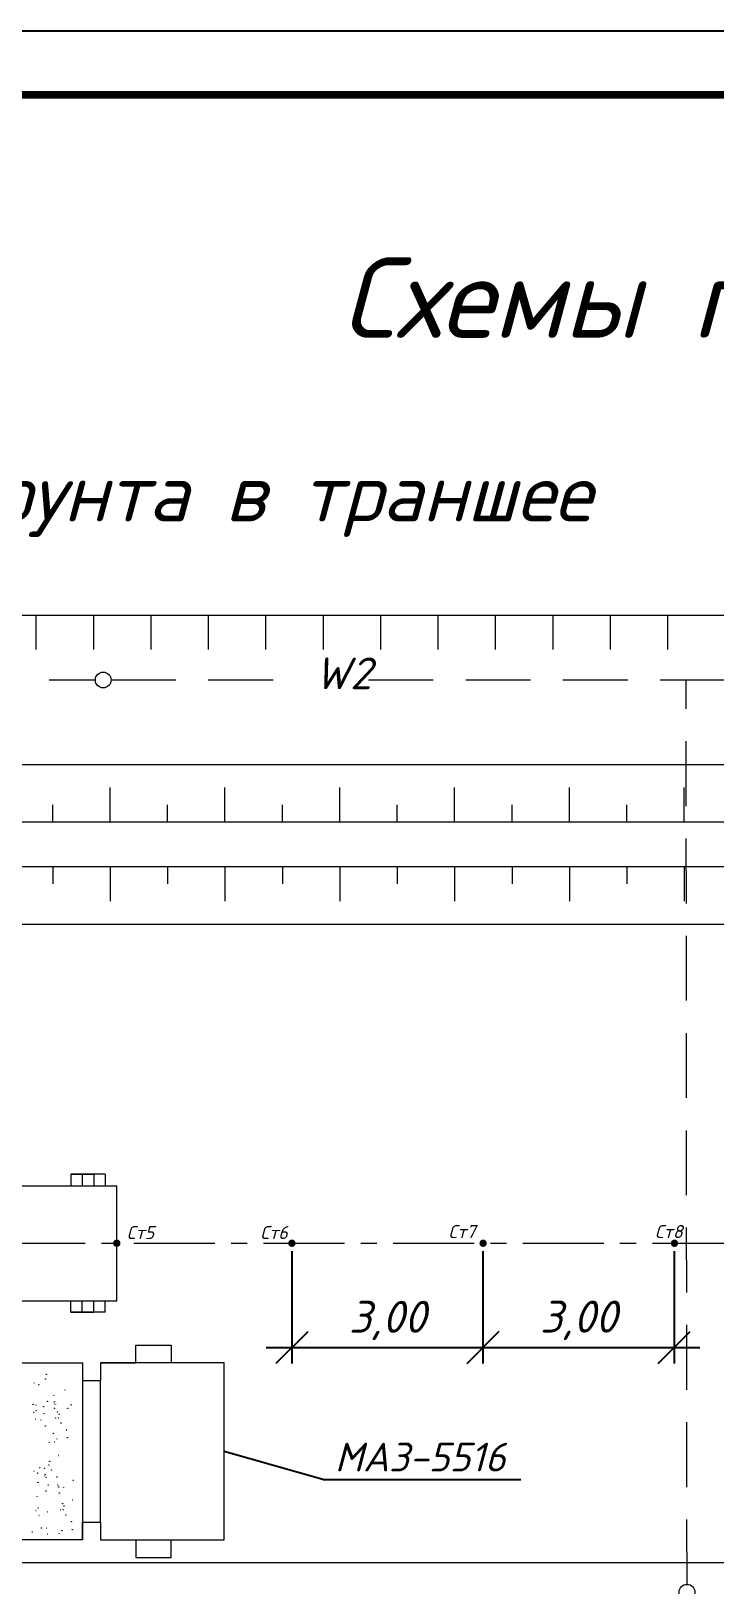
# Model space of a CAD drawing. Header units: millimetres. Extents: x 27137 to 30937, y -4667 to -569.
# Drawn here: x 30013.2 to 30066.8, y -3975.4 to -3853.7 of the extents above; entities that cross this region are included whole.
import ezdxf

# ---------------------------------------------------------------- set-up
doc = ezdxf.new("R2010")
doc.units = ezdxf.units.MM
doc.header["$LTSCALE"] = 0.4
for name, pattern in [('ACAD_ISO02W100', [15, 12, -3]), ('осевая', [50.8, 31.75, -6.35, 6.35, -6.35]), ('штриховаяX2', [38.1, 25.4, -12.7])]:
    doc.linetypes.add(name, pattern=pattern)
doc.styles.add('Isocpeur', font='isocpeui.ttf', dxfattribs={"height": 2.5})
doc.styles.get("Standard").update_dxf_attribs({"font": 'isocpeui.ttf', "height": 2.5})
doc.dimstyles.new('06', dxfattribs={"dimtxt": 2.5, "dimasz": 2.5, "dimexe": 1.25, "dimexo": 0.625, "dimtad": 1, "dimdec": 0, "dimlfac": 200, "dimtxsty": 'Standard', "dimblk": 'OBLIQUE', "dimcen": 2.5, "dimdle": 2, "dimadec": 0, "dimazin": 0, "dimtfac": 1, "dimtdec": 0, "dimtmove": 0, "dimatfit": 3, "dimldrblk": 'OBLIQUE', "dimfxl": 1, "dimarcsym": 0})

# ---------------------------------------------------------------- blocks, each defined once
blk = doc.blocks.new('_Oblique')
at = {"color": 0, "linetype": 'ByBlock', "lineweight": -2}
blk.add_line((-0.5, -0.5), (0.5, 0.5), dxfattribs=at)
blk = doc.blocks.new('*D343')
at = {"color": 0, "lineweight": -2, "transparency": 16777216}
for p, q in [((30033.66, -3949.31), (30033.67, -3958.11)), ((30048.65, -3949.3), (30048.65, -3958.1)), ((30031.67, -3956.86), (30050.65, -3956.85))]:
    blk.add_line(p, q, dxfattribs=at)
at = {"layer": 'Defpoints', "color": 0, "transparency": 16777216}
for p in [(30033.66, -3948.68), (30048.65, -3948.67), (30048.65, -3956.85)]:
    blk.add_point(p, dxfattribs=at)
at = {"color": 0, "lineweight": -2, "transparency": 16777216, "xscale": 2.5, "yscale": 2.5, "zscale": 2.5}
for p, rotation in [((30033.67, -3956.86), 180.0424897581809), ((30048.65, -3956.85), 0.04248975818089688)]:
    blk.add_blockref('_Oblique', p, dxfattribs=dict(at, rotation=rotation))
at = {"color": 0, "lineweight": 15, "transparency": 16777216, "insert": (30041.16, -3952.65), "char_height": 2.5, "attachment_point": 5, "rotation": 0.0425, "style": 'Isocpeur'}
blk.add_mtext('\\P3,00', dxfattribs=at)
blk = doc.blocks.new('*D344')
at = {"color": 0, "lineweight": -2, "transparency": 16777216}
for p, q in [((30048.65, -3949.3), (30048.65, -3958.1)), ((30063.63, -3949.29), (30063.64, -3958.09)), ((30046.65, -3956.85), (30065.64, -3956.84))]:
    blk.add_line(p, q, dxfattribs=at)
at = {"layer": 'Defpoints', "color": 0, "transparency": 16777216}
for p in [(30048.65, -3948.67), (30063.63, -3948.66), (30063.64, -3956.84)]:
    blk.add_point(p, dxfattribs=at)
at = {"color": 0, "lineweight": -2, "transparency": 16777216, "xscale": 2.5, "yscale": 2.5, "zscale": 2.5}
for p, rotation in [((30048.65, -3956.85), 180.0424897581809), ((30063.64, -3956.84), 0.04248975818089688)]:
    blk.add_blockref('_Oblique', p, dxfattribs=dict(at, rotation=rotation))
at = {"color": 0, "lineweight": 15, "transparency": 16777216, "insert": (30056.14, -3952.64), "char_height": 2.5, "attachment_point": 5, "rotation": 0.0425, "style": 'Isocpeur'}
blk.add_mtext('\\P3,00', dxfattribs=at)

msp = doc.modelspace()

# ---------------------------------------------------------------- hatches: boundary and pattern name
at = {"lineweight": 15}
h = msp.add_hatch(color=256, dxfattribs=at)
h.dxf.hatch_style = 1
h.paths.add_polyline_path([(30020.2384, -3948.6827), (30019.9467, -3948.6827), (30019.655, -3948.6827, 1)])
h.paths.add_polyline_path([(30019.9467, -3948.391, 0.41421356), (30019.655, -3948.6827), (30019.9467, -3948.6827)])
h = msp.add_hatch(color=256, dxfattribs=at)
h.dxf.hatch_style = 1
h.paths.add_polyline_path([(30019.9467, -3948.391), (30019.9467, -3948.6827), (30020.2384, -3948.6827, 0.41421356)])
h = msp.add_hatch(color=256, dxfattribs=at)
h.dxf.hatch_style = 1
h.paths.add_polyline_path([(30033.9667, -3948.6827), (30033.6751, -3948.6827), (30033.3834, -3948.6827, 1)])
h.paths.add_polyline_path([(30033.6751, -3948.391, 0.41421356), (30033.3834, -3948.6827), (30033.6751, -3948.6827)])
h = msp.add_hatch(color=256, dxfattribs=at)
h.dxf.hatch_style = 1
h.paths.add_polyline_path([(30033.6751, -3948.391), (30033.6751, -3948.6827), (30033.9667, -3948.6827, 0.41421356)])
h = msp.add_hatch(color=256, dxfattribs=at)
h.dxf.hatch_style = 1
h.paths.add_polyline_path([(30048.9549, -3948.6827), (30048.6632, -3948.6827), (30048.3716, -3948.6827, 1)])
h.paths.add_polyline_path([(30048.6632, -3948.391, 0.41421356), (30048.3716, -3948.6827), (30048.6632, -3948.6827)])
h = msp.add_hatch(color=256, dxfattribs=at)
h.dxf.hatch_style = 1
h.paths.add_polyline_path([(30048.6632, -3948.391), (30048.6632, -3948.6827), (30048.9549, -3948.6827, 0.41421356)])
h = msp.add_hatch(color=256, dxfattribs=at)
h.dxf.hatch_style = 1
h.paths.add_polyline_path([(30063.952, -3948.6827), (30063.6604, -3948.6827), (30063.3687, -3948.6827, 1)])
h.paths.add_polyline_path([(30063.6604, -3948.391, 0.41421356), (30063.3687, -3948.6827), (30063.6604, -3948.6827)])
h = msp.add_hatch(color=256, dxfattribs=at)
h.dxf.hatch_style = 1
h.paths.add_polyline_path([(30063.6604, -3948.391), (30063.6604, -3948.6827), (30063.952, -3948.6827, 0.41421356)])

# ---------------------------------------------------------------- linework, layer by layer
for p, q in [((29807.928, -3899.4868), (30342.7796, -3899.4868)), ((30013.6409, -3902.1868), (30013.6409, -3899.4868)), ((30013.6409, -3902.1868), (30013.6409, -3899.4868)), ((30018.1409, -3902.1868), (30018.1409, -3899.4868)), ((30022.6409, -3902.1868), (30022.6409, -3899.4868)), ((30027.1409, -3902.1868), (30027.1409, -3899.4868)), ((30031.6409, -3902.1868), (30031.6409, -3899.4868)), ((30036.1409, -3902.1868), (30036.1409, -3899.4868)), ((30040.6409, -3902.1868), (30040.6409, -3899.4868)), ((30045.1409, -3902.1868), (30045.1409, -3899.4868)), ((30049.6409, -3902.1868), (30049.6409, -3899.4868)), ((30049.6409, -3902.1868), (30049.6409, -3899.4868)), ((30054.1409, -3902.1868), (30054.1409, -3899.4868)), ((30054.1409, -3902.1868), (30054.1409, -3899.4868)), ((30058.6409, -3902.1868), (30058.6409, -3899.4868)), ((30063.1409, -3902.1868), (30063.1409, -3899.4868)), ((30019.428, -3915.6827), (30019.428, -3912.9827)), ((30019.428, -3915.6827), (30019.428, -3912.9827)), ((30019.428, -3915.6827), (30019.428, -3912.9827)), ((30028.428, -3915.6827), (30028.428, -3912.9827)), ((30028.428, -3915.6827), (30028.428, -3912.9827)), ((30037.428, -3915.6827), (30037.428, -3912.9827)), ((30037.428, -3915.6827), (30037.428, -3912.9827)), ((30037.428, -3915.6827), (30037.428, -3912.9827)), ((30046.428, -3915.6827), (30046.428, -3912.9827)), ((30046.428, -3915.6827), (30046.428, -3912.9827)), ((30055.428, -3915.6827), (30055.428, -3912.9827)), ((30055.428, -3915.6827), (30055.428, -3912.9827)), ((30055.428, -3915.6827), (30055.428, -3912.9827)), ((30055.428, -3915.6827), (30055.428, -3912.9827)), ((30064.428, -3915.6827), (30064.428, -3912.9827)), ((30064.428, -3915.6827), (30064.428, -3912.9827)), ((30064.428, -3915.6827), (30064.428, -3912.9827)), ((30064.428, -3915.6827), (30064.428, -3912.9827)), ((30014.928, -3915.6827), (30014.928, -3914.3327)), ((30023.928, -3915.6827), (30023.928, -3914.3327)), ((30032.928, -3915.6827), (30032.928, -3914.3327)), ((30041.928, -3915.6827), (30041.928, -3914.3327)), ((30050.928, -3915.6827), (30050.928, -3914.3327)), ((30059.928, -3915.6827), (30059.928, -3914.3327)), ((30014.928, -3919.1827), (30014.928, -3920.5327)), ((30019.428, -3919.1827), (30019.428, -3921.8827)), ((30019.428, -3919.1827), (30019.428, -3921.8827)), ((30019.428, -3919.1827), (30019.428, -3921.8827)), ((30023.928, -3919.1827), (30023.928, -3920.5327)), ((30028.428, -3919.1827), (30028.428, -3921.8827)), ((30028.428, -3919.1827), (30028.428, -3921.8827)), ((30028.428, -3919.1827), (30028.428, -3921.8827)), ((30028.428, -3919.1827), (30028.428, -3921.8827)), ((30032.928, -3919.1827), (30032.928, -3920.5327)), ((30037.428, -3919.1827), (30037.428, -3921.8827)), ((30037.428, -3919.1827), (30037.428, -3921.8827)), ((30037.428, -3919.1827), (30037.428, -3921.8827)), ((30041.928, -3919.1827), (30041.928, -3920.5327)), ((30046.428, -3919.1827), (30046.428, -3921.8827)), ((30046.428, -3919.1827), (30046.428, -3921.8827)), ((30046.428, -3919.1827), (30046.428, -3921.8827)), ((30046.428, -3919.1827), (30046.428, -3921.8827)), ((30050.928, -3919.1827), (30050.928, -3920.5327)), ((30055.428, -3919.1827), (30055.428, -3921.8827)), ((30055.428, -3919.1827), (30055.428, -3921.8827)), ((30055.428, -3919.1827), (30055.428, -3921.8827)), ((30059.928, -3919.1827), (30059.928, -3920.5327)), ((30064.428, -3919.1827), (30064.428, -3921.8827)), ((30064.428, -3919.1827), (30064.428, -3921.8827)), ((30064.428, -3919.1827), (30064.428, -3921.8827)), ((30064.428, -3919.1827), (30064.428, -3921.8827)), ((30019.0409, -3943.2827), (30016.3409, -3943.2827)), ((30016.3409, -3943.2827), (30016.3409, -3944.1827)), ((30016.3409, -3943.2827), (30017.2409, -3943.2827)), ((30017.2409, -3943.2827), (30017.2409, -3944.1827)), ((30017.2409, -3943.2827), (30018.1409, -3943.2827)), ((30018.1409, -3943.2827), (30018.1409, -3944.1827)), ((30008.2409, -3944.1827), (30019.9409, -3944.1827)), ((30019.9409, -3953.1827), (30019.9409, -3944.1827)), ((30008.2409, -3953.1827), (30019.9409, -3953.1827)), ((30016.3409, -3954.0827), (30016.3409, -3953.1827)), ((30019.0409, -3954.0827), (30016.3409, -3954.0827)), ((30016.3409, -3954.0827), (30017.2409, -3954.0827)), ((30017.2409, -3954.0827), (30017.2409, -3953.1827)), ((30017.2409, -3954.0827), (30018.1409, -3954.0827)), ((30018.1409, -3954.0827), (30018.1409, -3953.1827)), ((30021.4314, -3956.6748), (30024.2025, -3956.6748)), ((30021.4314, -3958.0604), (30021.4314, -3956.6748)), ((30024.2025, -3956.6748), (30024.2025, -3958.0604)), ((29996.4919, -3958.0604), (30017.2748, -3958.0604)), ((30017.2748, -3958.0604), (30017.2748, -3971.9157)), ((30017.2748, -3958.0604), (30017.2748, -3959.4459)), ((30017.2748, -3958.0604), (30017.2748, -3959.4459)), ((30028.3591, -3958.0604), (30018.6604, -3958.0604)), ((30018.6604, -3958.0604), (30018.6604, -3959.4459)), ((30018.6604, -3958.0604), (30021.4314, -3958.0604)), ((30028.3591, -3971.9157), (30028.3591, -3958.0604)), ((30017.2748, -3959.4459), (30018.6604, -3959.4459)), ((30018.6604, -3970.5301), (30018.6604, -3959.4459)), ((30017.2748, -3971.9157), (30017.2748, -3970.5301)), ((30017.2748, -3971.9157), (30017.2748, -3970.5301)), ((30017.2748, -3970.5301), (30018.6604, -3970.5301)), ((30018.6604, -3970.5301), (30018.6604, -3971.9157)), ((30017.2748, -3971.9157), (29996.4919, -3971.9157)), ((30018.6604, -3971.9157), (30021.4314, -3971.9157)), ((30018.6604, -3971.9157), (30028.3591, -3971.9157)), ((30021.4314, -3971.9157), (30021.4314, -3973.3012)), ((30024.2025, -3973.3012), (30024.2025, -3971.9157)), ((30021.4314, -3973.3012), (30024.2025, -3973.3012))]:
    msp.add_line(p, q, dxfattribs=at)
at = {"linetype": 'штриховаяX2', "lineweight": 15, "ltscale": 0.5}
for p, q in [((29968.9321, -3904.5546), (30018.2696, -3904.5546)), ((30019.5028, -3904.5546), (30034.6446, -3904.5546)), ((30039.6786, -3904.5546), (30068.9054, -3904.5546)), ((30064.6419, -3975.4), (30064.5716, -3904.5546))]:
    msp.add_line(p, q, dxfattribs=at)
at = {"lineweight": 15, "ltscale": 0.5}
for p, q in [((29839.3333, -3911.1827), (30209.0667, -3911.1827)), ((29812.428, -3915.6827), (30209.0667, -3915.6827)), ((29812.428, -3919.1827), (30209.0667, -3919.1827)), ((29958.2825, -3923.6827), (30209.0667, -3923.6827)), ((30019.0409, -3943.2827), (30019.0409, -3944.1827)), ((30019.0409, -3954.0827), (30019.0409, -3953.1827)), ((29807.928, -3973.6827), (30342.7796, -3973.6827))]:
    msp.add_line(p, q, dxfattribs=at)
at = {"linetype": 'осевая', "lineweight": 15, "ltscale": 0.5}
msp.add_line((29807.928, -3948.6827), (30209.0667, -3948.6827), dxfattribs=at)
at = {"ltscale": 0.5}
msp.add_line((30036.0997, -3967.1977), (30028.3591, -3964.988), dxfattribs=at)
msp.add_line((30036.0997, -3967.1977), (30051.6252, -3967.1977))
at = {"color": 7, "lineweight": -3}
for points in [[(29766.0721, -4447.7376), (30607.0721, -4447.7376), (30607.0721, -3853.7376), (29766.0721, -3853.7376)], [(29786.0721, -4442.7376), (30602.0721, -4442.7376), (30602.0721, -3858.7376), (29786.0721, -3858.7376)]]:
    msp.add_lwpolyline(points, close=True, dxfattribs=at)
at = {"const_width": 0.6}
msp.add_lwpolyline([(29786.0721, -4442.7376), (29786.0721, -3858.7376), (30602.0721, -3858.7376), (30602.0721, -4442.7376), (29786.0721, -4442.7376)], dxfattribs=at)
at = {"lineweight": 15, "ltscale": 0.5}
for centre in [(30018.8862, -3904.5638), (30064.6426, -3976.0166)]:
    msp.add_circle(centre, 0.6167, dxfattribs=at)
at = {"lineweight": 15}
for centre, radius in [((30014.4301, -3958.9421), 0.0148), ((30013.4671, -3959.6123), 0.00917), ((30013.8388, -3959.7535), 0.0146), ((30014.353, -3959.3164), 0.0148), ((30015.2015, -3959.9546), 0.00917), ((30015.8816, -3960.1817), 0.00917), ((30013.3746, -3961.3002), 0.0148), ((30013.4441, -3961.4143), 0.00596), ((30013.6182, -3961.3656), 0.00596), ((30014.2227, -3961.4816), 0.00917), ((30014.3091, -3960.7585), 0.00596), ((30014.5063, -3961.0671), 0.0112), ((30015.016, -3960.5869), 0.0112), ((30015.0455, -3961.1942), 0.00696), ((30015.0666, -3961.0539), 0.0112), ((30015.1508, -3961.331), 0.00596), ((30015.3853, -3960.6099), 0.00696), ((30016.3805, -3961.3407), 0.0148), ((30013.4412, -3961.9153), 0.0148), ((30013.5581, -3962.462), 0.0096), ((30013.6221, -3961.7894), 0.00917), ((30014.0084, -3962.5409), 0.00917), ((30014.249, -3962.0384), 0.0095), ((30015.072, -3961.6063), 0.00917), ((30015.1409, -3962.3678), 0.0095), ((30015.3151, -3961.8911), 0.0112), ((30015.3657, -3962.3581), 0.0112), ((30015.4242, -3962.0739), 0.0112), ((30015.5709, -3962.7653), 0.0148), ((30015.5761, -3962.7597), 0.00917), ((30016.1009, -3961.6157), 0.00917), ((30013.3918, -3963.1898), 0.00596), ((30014.1575, -3963.904), 0.00596), ((30014.3489, -3962.9948), 0.00696), ((30014.3564, -3962.9872), 0.0111), ((30014.9795, -3963.5767), 0.0146), ((30015.2668, -3964.0016), 0.00696), ((30016.0084, -3963.3036), 0.0148), ((30016.075, -3963.9187), 0.0148), ((30014.6479, -3964.299), 0.00696), ((30015.0494, -3964.2334), 0.00596), ((30016.4271, -3964.3701), 0.00917), ((30013.9159, -3966.2575), 0.0148), ((30014.2787, -3966.3047), 0.0112), ((30014.6283, -3966.0471), 0.0112), ((30014.6869, -3965.763), 0.0112), ((30015.3635, -3965.3048), 0.00917), ((30013.4667, -3966.5398), 0.00596), ((30013.7251, -3966.6906), 0.0146), ((30013.7727, -3967.4128), 0.00596), ((30014.3081, -3966.912), 0.00696), ((30014.3293, -3966.7717), 0.0112), ((30014.4134, -3967.0488), 0.00596), ((30014.5777, -3967.6089), 0.0112), ((30014.8387, -3966.4488), 0.00917), ((30015.271, -3966.9926), 0.0148), ((30015.3376, -3967.6077), 0.0148), ((30016.5301, -3967.2426), 0.0146), ((30013.7126, -3968.5092), 0.0096), ((30014.4035, -3968.0856), 0.0095), ((30015.4023, -3967.7795), 0.0112), ((30015.4317, -3968.3868), 0.00696), ((30015.4529, -3968.2465), 0.0112), ((30015.537, -3968.5236), 0.00596), ((30015.7715, -3967.8025), 0.00696), ((30016.4871, -3968.8083), 0.00917), ((30013.6214, -3969.6158), 0.00596), ((30013.7751, -3969.4121), 0.00917), ((30013.86, -3970.0044), 0.00917), ((30014.312, -3969.9512), 0.00596), ((30014.5294, -3969.7194), 0.00696), ((30015.5271, -3969.5604), 0.0095), ((30015.7013, -3969.0837), 0.0112), ((30015.7519, -3969.5507), 0.0112), ((30015.8105, -3969.2665), 0.0112), ((30015.9645, -3969.9575), 0.0148), ((30015.9623, -3969.9523), 0.00917), ((30013.3237, -3971.2973), 0.00696), ((30014.0417, -3970.9941), 0.0112), ((30014.4592, -3971.0007), 0.0112), ((30015.653, -3971.1942), 0.00696), ((30016.3946, -3970.4962), 0.0148), ((30016.4613, -3971.1113), 0.0148), ((30014.5098, -3971.4676), 0.0112), ((30015.4356, -3971.426), 0.00596)]:
    msp.add_circle(centre, radius, dxfattribs=at)

# ---------------------------------------------------------------- texts
at = {"lineweight": 15, "style": 'Isocpeur'}
for s, width, insert, char_height, attachment_point in [('Схемы производства работ', 157.001744, (30037.5664, -3871.4674), 6.3, 1), ('Разработка грунта в траншее', 148.56988, (30015.156, -3893.3619), 4.5, 8)]:
    msp.add_mtext_dynamic_manual_height_columns(s, width=width, gutter_width=12.5, heights=[0], dxfattribs=dict(at, insert=insert, char_height=char_height, attachment_point=attachment_point))
at = {"linetype": 'штриховаяX2', "lineweight": 15, "insert": (30035.4599, -3902.8017), "char_height": 2.48181, "attachment_point": 1, "style": 'Isocpeur'}
msp.add_mtext_dynamic_manual_height_columns('W2', width=3.719358, gutter_width=12.5, heights=[0], dxfattribs=at)
at = {"linetype": 'ACAD_ISO02W100', "lineweight": 15, "char_height": 1.02403, "attachment_point": 1, "style": 'Isocpeur'}
for s, insert in [('Ст5', (30020.7327, -3947.3317)), ('Ст6', (30031.2044, -3947.3317)), ('Ст7', (30045.9481, -3947.2548)), ('Ст8', (30062.1308, -3947.2548))]:
    msp.add_mtext_dynamic_manual_height_columns(s, width=8.608704, gutter_width=12.5, heights=[0], dxfattribs=dict(at, insert=insert))
at = {"insert": (30037.0326, -3964.3075), "char_height": 2.25, "attachment_point": 1, "style": 'Isocpeur'}
msp.add_mtext_dynamic_manual_height_columns('МАЗ-5516', width=15.592034, gutter_width=12.5, heights=[0], dxfattribs=at)

# ---------------------------------------------------------------- dimensions: what is measured, and where the dimension line sits
at = {"lineweight": 15}
for p1, p2, picture, middle in [((30033.6618, -3948.6827), (30048.6476, -3948.6716), '*D343', (30041.1577, -3952.647)), ((30048.6476, -3948.6716), (30063.6335, -3948.6605), '*D344', (30056.1435, -3952.6359))]:
    dim = msp.add_aligned_dim(p1=p1, p2=p2, distance=-8.1782, text='\\P3,00', dimstyle='06', override={"dimtxsty": 'Isocpeur'}, dxfattribs=at)
    dim.commit()
    dim.dimension.update_dxf_attribs({"geometry": picture, "text_midpoint": middle})

doc.saveas('drawing.dxf')
